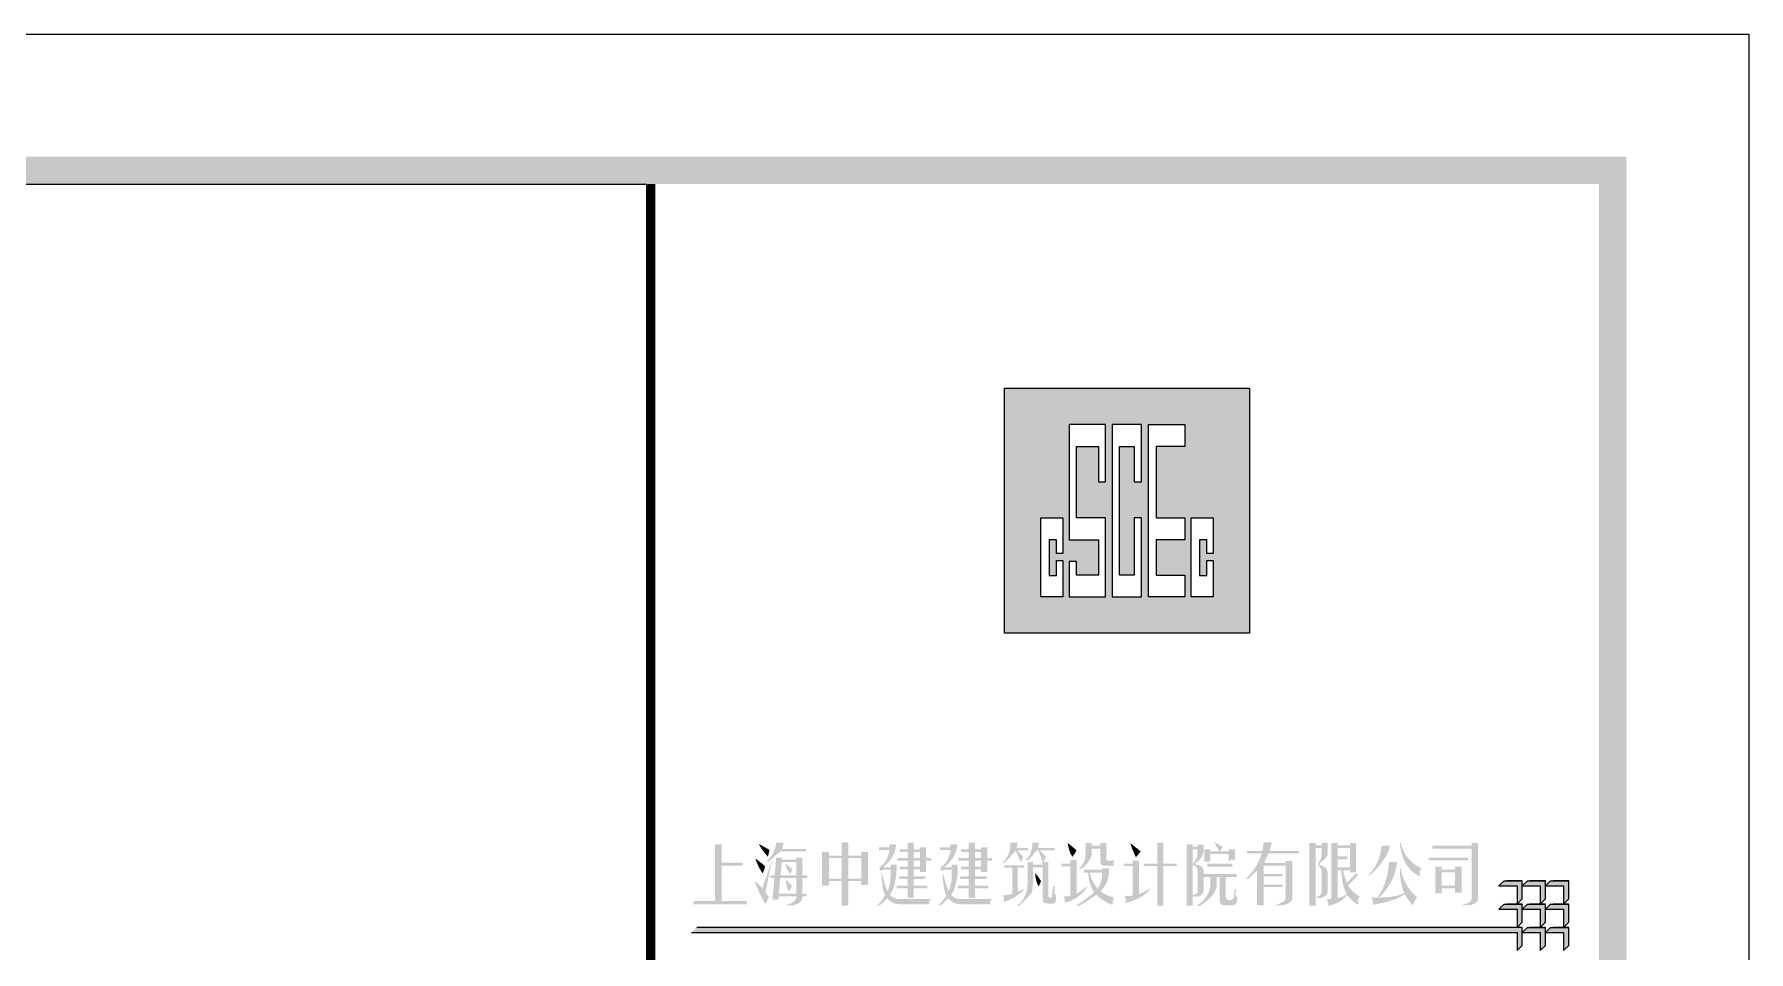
# Paper-space layout 'Layout1' of a CAD drawing. Header units: millimetres. Extents: x 0 to 841, y -74 to 594.
# Drawn here: x 715 to 841, y 526.6 to 594 of the extents above; entities that cross this region are included whole.
import ezdxf

# ---------------------------------------------------------------- set-up
doc = ezdxf.new("R2010")
doc.units = ezdxf.units.MM
for name, color, linetype in [('TB_A1$0$上海中建-图名', 7, 'Continuous'), ('TB_A1$0$上海中建-图框', 24, 'Continuous'), ('TB_A1$0$上海中建-图框字体', 11, 'Continuous')]:
    doc.layers.add(name, color=color, linetype=linetype)

# ---------------------------------------------------------------- blocks, each defined once
blk = doc.blocks.new('TB_A1$0$上海中建A1图框F版')
at = {"layer": 'TB_A1$0$上海中建-图框'}
h = blk.add_hatch(color=256, dxfattribs=at)
h.paths.add_polyline_path([(80430, 56800), (78630, 56800), (78630, 55000), (80430, 55000)])
h.paths.add_polyline_path([(79637, 56533), (79637, 56111), (79583, 56111), (79583, 56372), (79475, 56372), (79475, 55427), (79583, 55427), (79583, 55847), (79637, 55847), (79637, 55267), (79421, 55267), (79421, 56533)], flags=16)
h.paths.add_polyline_path([(79371, 56533), (79371, 56111), (79321, 56111), (79321, 56372), (79159, 56372), (79159, 55847), (79371, 55847), (79371, 55267), (79105, 55267), (79105, 55527), (79159, 55527), (79159, 55427), (79321, 55427), (79321, 55685), (79105, 55685), (79105, 56533)], flags=16)
h.paths.add_polyline_path([(79688, 56533), (79954, 56533), (79954, 56372), (79745, 56372), (79745, 55847), (79954, 55847), (79954, 55685), (79745, 55685), (79745, 55427), (79954, 55427), (79954, 55267), (79688, 55267)], flags=16)
h.paths.add_polyline_path([(79059, 55847), (79059, 55585), (79011, 55585), (79011, 55685), (78957, 55685), (78957, 55423), (79011, 55423), (79011, 55533), (79059, 55533), (79059, 55267), (78897, 55267), (78897, 55847)], flags=16)
h.paths.add_polyline_path([(80001, 55847), (80163, 55847), (80163, 55585), (80116, 55585), (80116, 55685), (80062, 55685), (80062, 55423), (80116, 55423), (80116, 55533), (80163, 55533), (80163, 55267), (80001, 55267)], flags=16)
at = {"layer": 'TB_A1$0$上海中建-图框字体'}
for points in [[(76735, 53008), (76344, 53008), (76344, 53031), (76501, 53031), (76501, 53449), (76551, 53449), (76551, 53314), (76704, 53314), (76704, 53291), (76551, 53291), (76551, 53031), (76735, 53031)], [(76890, 53357), (76870, 53380), (76852, 53404), (76836, 53427), (76825, 53447), (76827, 53450), (76854, 53434), (76854, 53434), (76889, 53414), (76901, 53407), (76896, 53379)], [(77171, 53396), (76983, 53396), (76962, 53379), (76938, 53359), (76912, 53335), (76897, 53321), (76879, 53321), (76901, 53345), (76919, 53369), (76933, 53393), (76943, 53418), (76949, 53444), (76951, 53460), (77005, 53460), (76999, 53430), (76994, 53415), (77171, 53415)], [(77819, 53144), (77825, 53170), (77830, 53198), (77834, 53229), (77836, 53263), (77837, 53299), (77792, 53299), (77792, 53280), (77738, 53280), (77739, 53282), (77764, 53304), (77785, 53328), (77802, 53351), (77815, 53375), (77824, 53400), (77830, 53424), (77832, 53449), (77783, 53449), (77783, 53426), (77706, 53426), (77706, 53407), (77783, 53407), (77781, 53395), (77774, 53365), (77763, 53338), (77749, 53315), (77732, 53296), (77711, 53280), (77711, 53250), (77713, 53252), (77738, 53261), (77792, 53261), (77792, 53205), (77790, 53183), (77786, 53155), (77779, 53129), (77769, 53104), (77764, 53117), (77753, 53144), (77745, 53171), (77738, 53197), (77733, 53217), (77727, 53239), (77724, 53239), (77726, 53200), (77729, 53169), (77733, 53140), (77737, 53115), (77744, 53092), (77751, 53072), (77750, 53070), (77734, 53046), (77716, 53023), (77695, 53001), (77713, 53001), (77722, 53009), (77743, 53028), (77767, 53053), (77774, 53044), (77797, 53025), (77824, 53013), (77855, 53008), (78080, 53008), (78071, 53024), (78089, 53046), (77850, 53046), (77837, 53047), (77808, 53058), (77787, 53078), (77791, 53082), (77802, 53100), (77811, 53121)], [(78251, 53100), (78260, 53121), (78268, 53144), (78275, 53170), (78280, 53198), (78284, 53229), (78286, 53263), (78286, 53299), (78241, 53299), (78241, 53280), (78187, 53280), (78189, 53282), (78213, 53304), (78234, 53328), (78252, 53351), (78265, 53375), (78274, 53400), (78280, 53424), (78282, 53449), (78232, 53449), (78232, 53426), (78156, 53426), (78156, 53407), (78232, 53407), (78231, 53395), (78223, 53365), (78213, 53338), (78199, 53315), (78181, 53296), (78160, 53280), (78160, 53250), (78163, 53252), (78187, 53261), (78241, 53261), (78241, 53205), (78240, 53183), (78235, 53155), (78228, 53129), (78219, 53104), (78213, 53117), (78203, 53144), (78194, 53171), (78187, 53197), (78182, 53217), (78176, 53239), (78174, 53239), (78175, 53200), (78178, 53169), (78182, 53140), (78187, 53115), (78193, 53092), (78201, 53072), (78199, 53070), (78184, 53046), (78165, 53023), (78145, 53001), (78163, 53001), (78172, 53009), (78193, 53028), (78217, 53053), (78224, 53044), (78246, 53025), (78273, 53013), (78304, 53008), (78529, 53008), (78521, 53024), (78538, 53046), (78300, 53046), (78287, 53047), (78258, 53058), (78237, 53078), (78240, 53082)], [(78610, 53310), (78631, 53331), (78647, 53353), (78659, 53377), (78668, 53403), (78672, 53430), (78673, 53459), (78673, 53460), (78727, 53460), (78722, 53441), (78718, 53422), (78803, 53422), (78803, 53404), (78722, 53404), (78754, 53372), (78767, 53356), (78754, 53321), (78743, 53332), (78731, 53356), (78716, 53393), (78713, 53400), (78709, 53400), (78684, 53370), (78662, 53345), (78643, 53326), (78624, 53310)], [(78722, 52997), (78744, 53016), (78761, 53037), (78775, 53059), (78786, 53084), (78794, 53111), (78798, 53140), (78799, 53156), (78799, 53318), (78839, 53318), (78839, 53299), (78911, 53299), (78908, 53316), (78900, 53345), (78891, 53370), (78881, 53399), (78880, 53404), (78866, 53404), (78842, 53374), (78822, 53350), (78804, 53335), (78799, 53331), (78781, 53331), (78800, 53348), (78814, 53369), (78825, 53394), (78832, 53421), (78835, 53453), (78835, 53460), (78884, 53460), (78882, 53453), (78876, 53422), (78997, 53422), (78997, 53404), (78889, 53404), (78918, 53375), (78934, 53356), (78916, 53321), (78916, 53318), (78952, 53318), (78952, 53063), (78970, 53051), (78975, 53062), (78980, 53092), (78983, 53119), (78988, 53143), (78999, 53143), (78997, 53116), (78997, 53110), (78997, 53079), (79010, 53079), (79008, 53057), (79006, 53024), (78988, 53012), (78943, 53012), (78915, 53022), (78911, 53034), (78911, 53280), (78839, 53280), (78839, 53177), (78837, 53147), (78835, 53122), (78829, 53094), (78811, 53071), (78791, 53049), (78769, 53027), (78763, 53022), (78743, 53000), (78741, 52997)], [(79118, 53373), (79108, 53397), (79100, 53427), (79093, 53459), (79126, 53432), (79149, 53413), (79159, 53404), (79146, 53380), (79129, 53357)], [(79176, 53269), (79197, 53291), (79212, 53315), (79221, 53341), (79226, 53367), (79226, 53400), (79226, 53428), (79226, 53455), (79226, 53457), (79271, 53457), (79271, 53438), (79334, 53438), (79334, 53457), (79379, 53457), (79379, 53336), (79388, 53329), (79415, 53329), (79433, 53332), (79430, 53305), (79433, 53291), (79365, 53291), (79339, 53298), (79334, 53319), (79334, 53417), (79271, 53417), (79271, 53389), (79271, 53378), (79266, 53356), (79255, 53334), (79238, 53310), (79215, 53287), (79194, 53269)], [(79582, 53382), (79571, 53409), (79561, 53435), (79553, 53457), (79580, 53437), (79604, 53418), (79629, 53397), (79631, 53396), (79618, 53380), (79595, 53353)], [(79653, 53288), (79653, 53307), (79752, 53307), (79752, 53460), (79797, 53460), (79797, 53307), (79896, 53307), (79896, 53288), (79797, 53288), (79797, 52997), (79752, 52997), (79752, 53288)], [(80404, 53194), (80426, 53217), (80445, 53240), (80463, 53264), (80479, 53288), (80493, 53313), (80505, 53337), (80515, 53363), (80521, 53382), (80413, 53382), (80413, 53400), (80525, 53400), (80529, 53426), (80530, 53432), (80534, 53460), (80534, 53464), (80593, 53464), (80588, 53441), (80582, 53411), (80579, 53400), (80795, 53400), (80795, 53382), (80570, 53382), (80560, 53360), (80548, 53335), (80539, 53310), (80696, 53310), (80696, 53325), (80746, 53325), (80746, 53050), (80739, 53031), (80719, 53016), (80685, 53002), (80669, 52997), (80660, 53004), (80629, 52997), (80624, 53001), (80664, 53019), (80689, 53034), (80696, 53049), (80696, 53291), (80534, 53291), (80534, 53231), (80674, 53231), (80674, 53213), (80534, 53213), (80534, 53153), (80674, 53153), (80674, 53134), (80534, 53134), (80534, 53001), (80485, 53001), (80485, 53254), (80464, 53234), (80453, 53224), (80429, 53200), (80422, 53194)], [(81303, 53220), (81322, 53241), (81339, 53263), (81354, 53285), (81367, 53310), (81378, 53335), (81387, 53362), (81394, 53389), (81399, 53419), (81402, 53438), (81461, 53438), (81458, 53418), (81451, 53398), (81442, 53376), (81430, 53354), (81415, 53331), (81396, 53307), (81375, 53281), (81350, 53255), (81323, 53228), (81315, 53220)], [(81542, 53412), (81537, 53444), (81535, 53464), (81539, 53464), (81548, 53434), (81559, 53407), (81572, 53381), (81587, 53357), (81605, 53336), (81625, 53316), (81647, 53299), (81671, 53284), (81694, 53272), (81681, 53250), (81683, 53214), (81674, 53216), (81652, 53230), (81631, 53245), (81612, 53263), (81596, 53282), (81581, 53304), (81568, 53328), (81558, 53354), (81549, 53382)], [(82110, 53457), (82063, 53457), (82063, 53438), (81775, 53438), (81775, 53417), (82063, 53417), (82063, 53049), (82058, 53031), (82037, 53017), (81998, 53006), (82000, 53001), (82027, 53004), (82038, 52999), (82059, 53003), (82088, 53014), (82105, 53031), (82110, 53053)], [(76883, 53030), (76872, 53008), (76860, 53029), (76848, 53051), (76836, 53075), (76823, 53102), (76811, 53130), (76798, 53160), (76794, 53171), (76798, 53175), (76814, 53161), (76839, 53136), (76848, 53126), (76850, 53132), (76854, 53144), (76861, 53163), (76870, 53187), (76881, 53218), (76894, 53256), (76909, 53299), (76920, 53329), (76924, 53329), (76918, 53309), (76912, 53285), (76905, 53259), (76899, 53228), (76892, 53195), (76890, 53185), (76885, 53156), (76879, 53129), (76873, 53102), (76872, 53096), (76888, 53074), (76897, 53063)], [(76852, 53235), (76839, 53253), (76826, 53276), (76813, 53304), (76800, 53335), (76798, 53340), (76807, 53338), (76832, 53319), (76856, 53299), (76870, 53288), (76862, 53259)], [(79073, 53019), (79070, 53051), (79060, 53066), (79088, 53066), (79113, 53072), (79113, 53286), (79050, 53286), (79050, 53307), (79113, 53307), (79113, 53332), (79159, 53332), (79159, 53087), (79186, 53102), (79211, 53120), (79233, 53138), (79237, 53136), (79220, 53111), (79201, 53089), (79179, 53070), (79155, 53053), (79128, 53039), (79099, 53027)], [(79522, 53045), (79512, 53067), (79509, 53070), (79544, 53069), (79572, 53072), (79572, 53288), (79505, 53288), (79505, 53307), (79572, 53307), (79572, 53329), (79617, 53329), (79617, 53081), (79645, 53093), (79673, 53108), (79700, 53126), (79703, 53125), (79688, 53106), (79671, 53088), (79649, 53072), (79623, 53056), (79593, 53042), (79560, 53029), (79522, 53017), (79518, 53016)], [(81359, 53057), (81371, 53057), (81384, 53077), (81397, 53098), (81409, 53120), (81419, 53144), (81428, 53170), (81436, 53197), (81443, 53225), (81449, 53256), (81453, 53287), (81456, 53318), (81515, 53318), (81511, 53290), (81506, 53263), (81498, 53237), (81489, 53211), (81478, 53186), (81465, 53162), (81450, 53138), (81433, 53114), (81415, 53091), (81394, 53069), (81382, 53057), (81420, 53058), (81456, 53061), (81488, 53066), (81519, 53072), (81547, 53081), (81568, 53089), (81559, 53110), (81552, 53133), (81546, 53158), (81541, 53186), (81538, 53215), (81537, 53247), (81537, 53272), (81541, 53272), (81547, 53244), (81556, 53216), (81565, 53190), (81578, 53164), (81592, 53140), (81608, 53117), (81625, 53095), (81645, 53075), (81663, 53059), (81645, 53038), (81636, 53011), (81636, 53010), (81631, 53003), (81625, 53006), (81605, 53030), (81588, 53054), (81573, 53081), (81549, 53067), (81523, 53054), (81496, 53043), (81466, 53032), (81434, 53023), (81401, 53016), (81365, 53009), (81334, 53004), (81337, 53033), (81327, 53057), (81326, 53059)], [(81748, 53331), (81748, 53351), (82036, 53351), (82036, 53331)], [(78627, 53047), (78619, 53074), (78652, 53077), (78664, 53078), (78687, 53085), (78687, 53276), (78628, 53276), (78628, 53295), (78776, 53295), (78776, 53276), (78727, 53276), (78727, 53100), (78753, 53111), (78763, 53117), (78776, 53126), (78778, 53125), (78761, 53104), (78740, 53085), (78716, 53068), (78690, 53052), (78659, 53038), (78624, 53023)]]:
    blk.add_hatch(color=256, dxfattribs=at).paths.add_polyline_path(points)
h = blk.add_hatch(color=256, dxfattribs=at)
h.paths.add_polyline_path([(77432, 53347), (77338, 53347), (77338, 53197), (77432, 53197)], flags=16)
h.paths.add_polyline_path([(77576, 53347), (77482, 53347), (77482, 53197), (77576, 53197)], flags=16)
h.paths.add_polyline_path([(77482, 52997), (77432, 52997), (77432, 53179), (77338, 53179), (77338, 53145), (77288, 53145), (77288, 53393), (77338, 53393), (77338, 53366), (77432, 53366), (77432, 53464), (77482, 53464), (77482, 53366), (77576, 53366), (77576, 53393), (77625, 53393), (77625, 53149), (77576, 53149), (77576, 53179), (77482, 53179)])
h = blk.add_hatch(color=256, dxfattribs=at)
h.paths.add_polyline_path([(78052, 53329), (78089, 53329), (78089, 53347), (78052, 53347), (78052, 53426), (78008, 53426), (78008, 53411), (77962, 53411), (77962, 53460), (77918, 53460), (77918, 53411), (77859, 53411), (77859, 53393), (77918, 53393), (77918, 53347), (77841, 53347), (77841, 53329), (77918, 53329), (77918, 53284), (77859, 53284), (77859, 53265), (77918, 53265), (77918, 53213), (77855, 53213), (77855, 53194), (77918, 53194), (77918, 53145), (77837, 53145), (77837, 53126), (77918, 53126), (77918, 53057), (77962, 53057), (77962, 53126), (78062, 53126), (78062, 53145), (77962, 53145), (77962, 53194), (78048, 53194), (78048, 53213), (77962, 53213), (77962, 53265), (78008, 53265), (78008, 53246), (78052, 53246)])
h.paths.add_polyline_path([(78008, 53284), (77962, 53284), (77962, 53329), (78008, 53329)], flags=16)
h.paths.add_polyline_path([(78008, 53347), (77962, 53347), (77962, 53393), (78008, 53393)], flags=17)
h = blk.add_hatch(color=256, dxfattribs=at)
h.paths.add_polyline_path([(78412, 53194), (78498, 53194), (78498, 53213), (78412, 53213), (78412, 53265), (78457, 53265), (78457, 53246), (78502, 53246), (78502, 53329), (78538, 53329), (78538, 53347), (78502, 53347), (78502, 53426), (78457, 53426), (78457, 53411), (78412, 53411), (78412, 53460), (78367, 53460), (78367, 53411), (78309, 53411), (78309, 53393), (78367, 53393), (78367, 53347), (78291, 53347), (78291, 53329), (78367, 53329), (78367, 53284), (78309, 53284), (78309, 53265), (78367, 53265), (78367, 53213), (78304, 53213), (78304, 53194), (78367, 53194), (78367, 53145), (78286, 53145), (78286, 53126), (78367, 53126), (78367, 53057), (78412, 53057), (78412, 53126), (78511, 53126), (78511, 53145), (78412, 53145)])
h.paths.add_polyline_path([(78412, 53284), (78412, 53329), (78457, 53329), (78457, 53284)], flags=16)
h.paths.add_polyline_path([(78412, 53347), (78412, 53393), (78457, 53393), (78457, 53347)], flags=17)
h = blk.add_hatch(color=256, dxfattribs=at)
h.paths.add_polyline_path([(80046, 53366), (80048, 53397), (80049, 53411), (80013, 53411), (80013, 53303), (80032, 53327), (80040, 53346)], flags=16)
h.paths.add_polyline_path([(80049, 53261), (80039, 53283), (80013, 53299), (80013, 53074), (80044, 53086), (80049, 53102)], flags=16)
h.paths.add_polyline_path([(79968, 52997), (79968, 53449), (80013, 53449), (80013, 53430), (80049, 53430), (80049, 53445), (80094, 53445), (80094, 53411), (80143, 53411), (80143, 53396), (80211, 53396), (80196, 53417), (80182, 53444), (80173, 53466), (80200, 53450), (80213, 53441), (80233, 53430), (80220, 53405), (80215, 53396), (80278, 53396), (80278, 53411), (80323, 53411), (80323, 53332), (80299, 53337), (80278, 53321), (80278, 53378), (80143, 53378), (80143, 53321), (80098, 53321), (80098, 53410), (80094, 53411), (80092, 53386), (80083, 53362), (80068, 53339), (80046, 53318), (80026, 53303), (80061, 53295), (80083, 53281), (80094, 53259), (80094, 53231), (80336, 53231), (80336, 53209), (80255, 53209), (80255, 53057), (80270, 53039), (80273, 53038), (80292, 53038), (80313, 53050), (80314, 53057), (80323, 53119), (80332, 53119), (80327, 53063), (80341, 53063), (80338, 53029), (80327, 53008), (80308, 53000), (80301, 53001), (80255, 53001), (80226, 53004), (80212, 53020), (80211, 53044), (80211, 53209), (80188, 53209), (80188, 53168), (80189, 53145), (80185, 53123), (80176, 53101), (80162, 53079), (80144, 53058), (80121, 53036), (80094, 53015), (80064, 52995), (80040, 52995), (80066, 53014), (80089, 53034), (80107, 53056), (80122, 53079), (80132, 53103), (80140, 53128), (80143, 53155), (80143, 53164), (80143, 53209), (80094, 53209), (80094, 53111), (80088, 53088), (80067, 53069), (80051, 53063), (80033, 53066), (80013, 53063), (80013, 52997)])
h = blk.add_hatch(color=256, dxfattribs=at)
h.paths.add_polyline_path([(80961, 53246), (80955, 53271), (80937, 53294), (80932, 53299), (80930, 53303), (80934, 53308), (80952, 53336), (80960, 53361), (80961, 53374), (80961, 53421), (80917, 53421), (80917, 53059), (80946, 53070), (80960, 53090), (80961, 53106)], flags=16)
h.paths.add_polyline_path([(80871, 52997), (80871, 53457), (80917, 53457), (80917, 53441), (80961, 53441), (80961, 53457), (81006, 53457), (81006, 53385), (81002, 53366), (80988, 53345), (80964, 53322), (80939, 53303), (80946, 53299), (80976, 53287), (80996, 53270), (81005, 53247), (81006, 53235), (81006, 53106), (80999, 53081), (80980, 53064), (80947, 53051), (80934, 53057), (80917, 53055), (80917, 52997)])
h = blk.add_hatch(color=256, dxfattribs=at)
h.paths.add_polyline_path([(81168, 53421), (81078, 53421), (81078, 53359), (81150, 53359), (81150, 53338), (81078, 53338), (81078, 53278), (81168, 53278)], flags=16)
h.paths.add_polyline_path([(81119, 53148), (81114, 53175), (81109, 53206), (81106, 53238), (81105, 53257), (81078, 53257), (81078, 53053), (81104, 53060), (81135, 53075), (81146, 53081), (81136, 53101), (81127, 53123)], flags=16)
h.paths.add_polyline_path([(80997, 53046), (81033, 53048), (81033, 53457), (81078, 53457), (81078, 53441), (81168, 53441), (81168, 53457), (81213, 53457), (81213, 53243), (81168, 53243), (81168, 53257), (81119, 53257), (81123, 53235), (81130, 53208), (81140, 53179), (81146, 53164), (81213, 53235), (81231, 53224), (81155, 53147), (81173, 53121), (81193, 53099), (81216, 53080), (81240, 53066), (81229, 53050), (81228, 53021), (81231, 53004), (81211, 53015), (81187, 53033), (81162, 53059), (81155, 53066), (81150, 53074), (81128, 53053), (81103, 53034), (81077, 53019), (81048, 53007), (81018, 52998), (81011, 52997), (81008, 53024)])
h = blk.add_hatch(color=256, dxfattribs=at)
h.paths.add_polyline_path([(77144, 53351), (77099, 53351), (77099, 53336), (76994, 53336), (76996, 53351), (76951, 53351), (76940, 53220), (76911, 53220), (76911, 53201), (76938, 53201), (76924, 53042), (76967, 53042), (76969, 53066), (77099, 53066), (77098, 53051), (77086, 53033), (77061, 53016), (77023, 53001), (77025, 52997), (77052, 53001), (77072, 52997), (77079, 52999), (77112, 53013), (77134, 53030), (77144, 53050), (77144, 53066), (77176, 53066), (77176, 53085), (77144, 53085), (77144, 53201), (77180, 53201), (77180, 53220), (77144, 53220)])
h.paths.add_polyline_path([(77099, 53220), (76983, 53220), (76992, 53318), (77099, 53318)], flags=17)
h.paths.add_polyline_path([(77072, 53265), (77057, 53237), (77050, 53231), (77038, 53251), (77025, 53278), (77016, 53301), (77021, 53303), (77048, 53285), (77071, 53266)], flags=16)
h.paths.add_polyline_path([(77099, 53201), (77099, 53085), (76971, 53085), (76980, 53201)], flags=17)
h.paths.add_polyline_path([(77050, 53161), (77068, 53142), (77054, 53118), (77041, 53104), (77033, 53125), (77026, 53152), (77021, 53183), (77025, 53185)], flags=16)
for points in [[(78869, 53162), (78869, 53162), (78860, 53191), (78856, 53219), (78855, 53240), (78866, 53224), (78886, 53196), (78898, 53179), (78890, 53158), (78880, 53138)], [(80121, 53284), (80121, 53307), (80305, 53307), (80305, 53284)]]:
    blk.add_hatch(color=256, dxfattribs=at).paths.add_polyline_path(points, flags=17)
h = blk.add_hatch(color=256, dxfattribs=at)
h.paths.add_polyline_path([(79344, 53195), (79347, 53225), (79347, 53241), (79257, 53241), (79263, 53215), (79272, 53190), (79285, 53164), (79301, 53139), (79314, 53122), (79327, 53144), (79337, 53168)], flags=16)
h.paths.add_polyline_path([(79154, 52997), (79183, 53016), (79210, 53034), (79235, 53053), (79259, 53071), (79280, 53089), (79289, 53096), (79275, 53119), (79264, 53143), (79255, 53169), (79249, 53196), (79245, 53226), (79244, 53241), (79213, 53241), (79213, 53261), (79347, 53261), (79347, 53272), (79397, 53272), (79397, 53243), (79395, 53216), (79389, 53190), (79379, 53165), (79366, 53140), (79348, 53116), (79336, 53102), (79360, 53086), (79387, 53072), (79419, 53061), (79433, 53057), (79425, 53031), (79426, 53010), (79423, 53003), (79392, 53016), (79366, 53030), (79340, 53047), (79315, 53068), (79305, 53078), (79282, 53062), (79257, 53046), (79231, 53028), (79202, 53010), (79181, 52997)])
h = blk.add_hatch(color=256, dxfattribs=at)
h.paths.add_polyline_path([(81989, 53284), (81941, 53284), (81941, 53263), (81843, 53263), (81843, 53284), (81796, 53284), (81796, 53089), (81843, 53089), (81843, 53125), (81941, 53125), (81941, 53094), (81989, 53094)])
h.paths.add_polyline_path([(81941, 53243), (81941, 53145), (81843, 53145), (81843, 53243)], flags=16)
at = {"layer": 'TB_A1$0$上海中建-图框'}
for p, q in [((0, 59400), (84100, 59400)), ((84100, 59400), (84100, 0)), ((76000, 1100), (76000, 58300)), ((76060, 1100), (76060, 58300)), ((82302, 53180), (82264, 53142)), ((82264, 53142), (82397, 53142)), ((82302, 53180), (82435, 53180)), ((82435, 53180), (82321, 53180)), ((82397, 53142), (82397, 53009)), ((82435, 53047), (82435, 53180)), ((82473, 53180), (82435, 53142)), ((82435, 53142), (82568, 53142)), ((82473, 53180), (82606, 53180)), ((82606, 53180), (82492, 53180)), ((82568, 53142), (82568, 53009)), ((82644, 53180), (82606, 53142)), ((82606, 53047), (82606, 53180)), ((82606, 53142), (82739, 53142)), ((82644, 53180), (82777, 53180)), ((82777, 53180), (82663, 53180)), ((82739, 53142), (82739, 53009)), ((82777, 53047), (82777, 53180)), ((82302, 53009), (82264, 52971)), ((82264, 52971), (82397, 52971)), ((82302, 53009), (82435, 53009)), ((82435, 53009), (82321, 53009)), ((82397, 53009), (82435, 53047)), ((82397, 52971), (82397, 52838)), ((82435, 52876), (82435, 53009)), ((82473, 53009), (82435, 52971)), ((82435, 52971), (82568, 52971)), ((82473, 53009), (82606, 53009)), ((82606, 53009), (82492, 53009)), ((82568, 53009), (82606, 53047)), ((82568, 52971), (82568, 52838)), ((82606, 52876), (82606, 53009)), ((82644, 53009), (82606, 52971)), ((82606, 52971), (82739, 52971)), ((82644, 53009), (82777, 53009)), ((82777, 53009), (82663, 53009)), ((82739, 53009), (82777, 53047)), ((82739, 52971), (82739, 52838)), ((82777, 52876), (82777, 53009)), ((82435, 52838), (76367, 52838)), ((82397, 52838), (82435, 52876)), ((82435, 52705), (82435, 52838)), ((82473, 52838), (82435, 52800)), ((82473, 52838), (82606, 52838)), ((82606, 52838), (82492, 52838)), ((82568, 52838), (82606, 52876)), ((82606, 52705), (82606, 52838)), ((82644, 52838), (82606, 52800)), ((82644, 52838), (82777, 52838)), ((82777, 52838), (82663, 52838)), ((82739, 52838), (82777, 52876)), ((82777, 52705), (82777, 52838)), ((76329, 52800), (82397, 52800)), ((82397, 52800), (82397, 52667)), ((82397, 52667), (82435, 52705)), ((82435, 52800), (82568, 52800)), ((82568, 52800), (82568, 52667)), ((82568, 52667), (82606, 52705)), ((82606, 52800), (82739, 52800)), ((82739, 52800), (82739, 52667)), ((82739, 52667), (82777, 52705))]:
    blk.add_line(p, q, dxfattribs=at)
for points in [[(2600, 58300), (76000, 58300), (76000, 1100), (2600, 1100)], [(78630, 56800), (80430, 56800), (80430, 55000), (78630, 55000)], [(79637, 55847), (79583, 55847), (79583, 55427), (79475, 55427), (79475, 56372), (79583, 56372), (79583, 56111), (79637, 56111), (79637, 56533), (79421, 56533), (79421, 55267), (79637, 55267), (79637, 55847)]]:
    blk.add_lwpolyline(points, close=True, dxfattribs=at)
at = {"layer": 'TB_A1$0$上海中建-图框', "const_width": 60}
blk.add_lwpolyline([(76030, 1100), (76030, 58300)], dxfattribs=at)
at = {"layer": 'TB_A1$0$上海中建-图框'}
for points in [[(79371, 55847), (79159, 55847), (79159, 56372), (79321, 56372), (79321, 56111), (79371, 56111), (79371, 56533), (79105, 56533), (79105, 55685), (79321, 55685), (79321, 55427), (79159, 55427), (79159, 55527), (79105, 55527), (79105, 55267), (79371, 55267), (79371, 55847)], [(79954, 56372), (79745, 56372), (79745, 55847), (79954, 55847), (79954, 55685), (79745, 55685), (79745, 55427), (79954, 55427), (79954, 55267), (79688, 55267), (79688, 56533), (79954, 56533), (79954, 56372)], [(79059, 55533), (79059, 55267), (78897, 55267), (78897, 55847), (79059, 55847), (79059, 55585), (79011, 55585), (79011, 55685), (78957, 55685), (78957, 55423), (79011, 55423), (79011, 55533), (79059, 55533)], [(80163, 55533), (80163, 55267), (80001, 55267), (80001, 55847), (80163, 55847), (80163, 55585), (80116, 55585), (80116, 55685), (80062, 55685), (80062, 55423), (80116, 55423), (80116, 55533), (80163, 55533)]]:
    blk.add_lwpolyline(points, dxfattribs=at)
for points in [[(82264, 53142), (82302, 53180), (82397, 53142), (82435, 53180)], [(82435, 53180), (82397, 53142), (82435, 53047), (82397, 53009)], [(82435, 53142), (82473, 53180), (82568, 53142), (82606, 53180)], [(82606, 53180), (82568, 53142), (82606, 53047), (82568, 53009)], [(82606, 53142), (82644, 53180), (82739, 53142), (82777, 53180)], [(82777, 53180), (82739, 53142), (82777, 53047), (82739, 53009)], [(82264, 52971), (82302, 53009), (82397, 52971), (82435, 53009)], [(82435, 53009), (82397, 52971), (82435, 52876), (82397, 52838)], [(82435, 52971), (82473, 53009), (82568, 52971), (82606, 53009)], [(82606, 53009), (82568, 52971), (82606, 52876), (82568, 52838)], [(82606, 52971), (82644, 53009), (82739, 52971), (82777, 53009)], [(82777, 53009), (82739, 52971), (82777, 52876), (82739, 52838)], [(76329, 52800), (76367, 52838), (82397, 52800), (82435, 52838)], [(82435, 52838), (82397, 52800), (82435, 52705), (82397, 52667)], [(82435, 52800), (82473, 52838), (82568, 52800), (82606, 52838)], [(82606, 52838), (82568, 52800), (82606, 52705), (82568, 52667)], [(82606, 52800), (82644, 52838), (82739, 52800), (82777, 52838)], [(82777, 52838), (82739, 52800), (82777, 52705), (82739, 52667)]]:
    blk.add_solid(points, dxfattribs=at)
for points in [[(83000, 58300), (83200, 58500), (2600, 58300), (2400, 58500)], [(83000, 900), (83200, 900), (83000, 58300), (83200, 58500)]]:
    blk.add_trace(points, dxfattribs=at)
blk = doc.blocks.new('TB_A1', base_point=(71770.76, 112758.29))
at = {"layer": 'TB_A1$0$上海中建-图名', "xscale": 0.01, "yscale": 0.01, "zscale": 0.01}
blk.add_blockref('TB_A1$0$上海中建A1图框F版', (0, 0), dxfattribs=at)

psp = doc.layouts.get("Layout1")

# ---------------------------------------------------------------- block references
psp.add_blockref('TB_A1', (71770.76, 112758.29))

doc.saveas('drawing.dxf')
